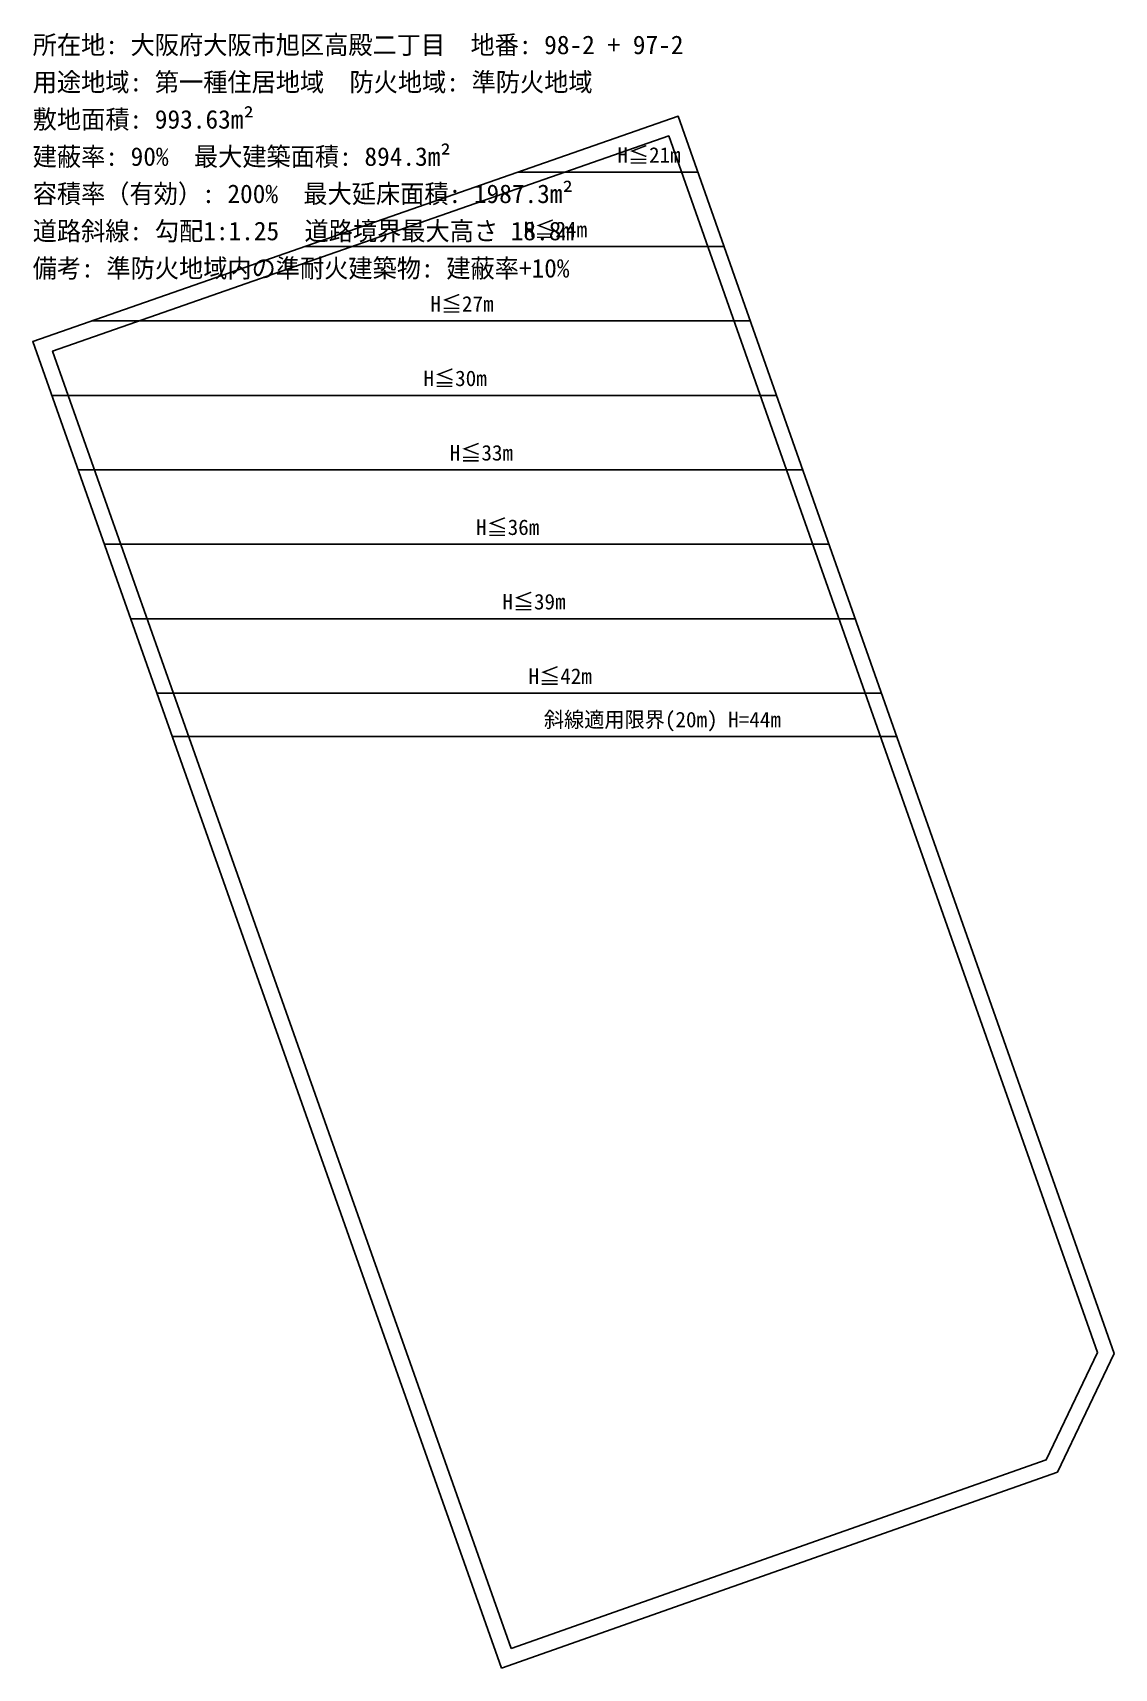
# Model space of a CAD drawing. Header units: millimetres. Extents: x 77.3 to 112.2, y 49.6 to 102.3.
import ezdxf

# ---------------------------------------------------------------- set-up
doc = ezdxf.new("R2010")
doc.units = ezdxf.units.MM
for name, color, linetype in [('テキスト', 7, 'Continuous'), ('建築可能範囲', 4, 'Continuous'), ('敷地境界', 7, 'Continuous'), ('道路斜線_注記', 1, 'Continuous'), ('道路斜線_等高線', 1, 'Continuous'), ('道路斜線_限界線', 1, 'Continuous')]:
    doc.layers.add(name, color=color, linetype=linetype)

msp = doc.modelspace()

# ---------------------------------------------------------------- linework, layer by layer
at = {"layer": '建築可能範囲'}
msp.add_lwpolyline([(92.721, 50.225), (81.904, 80.832), (77.94, 92.051), (97.804, 98.985), (101.736, 87.826), (111.628, 59.762), (109.974, 56.31), (92.721, 50.225)], close=True, dxfattribs=at)
at = {"layer": '敷地境界'}
msp.add_lwpolyline([(92.416, 49.587), (81.433, 80.665), (77.301, 92.358), (98.11, 99.621), (102.208, 87.992), (112.168, 59.733), (110.336, 55.907), (92.416, 49.587)], close=True, dxfattribs=at)
at = {"layer": '道路斜線_等高線'}
for points in [[(92.953, 97.821), (98.744, 97.821)], [(86.077, 95.421), (99.59, 95.421)], [(79.201, 93.021), (100.436, 93.021)], [(77.915, 90.621), (101.282, 90.621)], [(78.763, 88.221), (102.127, 88.221)], [(79.611, 85.821), (102.973, 85.821)], [(80.459, 83.421), (103.819, 83.421)], [(81.307, 81.021), (104.665, 81.021)]]:
    msp.add_lwpolyline(points, dxfattribs=at)
at = {"layer": '道路斜線_限界線'}
msp.add_lwpolyline([(81.802, 79.621), (105.158, 79.621)], dxfattribs=at)

# ---------------------------------------------------------------- texts
at = {"layer": 'テキスト'}
for s, p in [('所在地: 大阪府大阪市旭区高殿二丁目  地番: 98-2 + 97-2', (77.301, 101.621)), ('用途地域: 第一種住居地域  防火地域: 準防火地域', (77.301, 100.421)), ('敷地面積: 993.63m²', (77.301, 99.221)), ('建蔽率: 90%  最大建築面積: 894.3m²', (77.301, 98.021)), ('容積率（有効）: 200%  最大延床面積: 1987.3m²', (77.301, 96.821)), ('道路斜線: 勾配1:1.25  道路境界最大高さ 18.8m', (77.301, 95.621)), ('備考: 準防火地域内の準耐火建築物: 建蔽率+10%', (77.301, 94.421))]:
    msp.add_text(s, height=0.6, dxfattribs=at).set_placement(p)
at = {"layer": '道路斜線_注記'}
for s, p in [('H≦21m', (96.149, 98.121)), ('H≦24m', (93.133, 95.721)), ('H≦27m', (90.118, 93.321)), ('H≦30m', (89.898, 90.921)), ('H≦33m', (90.745, 88.521)), ('H≦36m', (91.592, 86.121)), ('H≦39m', (92.439, 83.721)), ('H≦42m', (93.286, 81.321)), ('斜線適用限界(20m) H=44m', (93.78, 79.921))]:
    msp.add_text(s, height=0.5, dxfattribs=at).set_placement(p)

doc.saveas('drawing.dxf')
